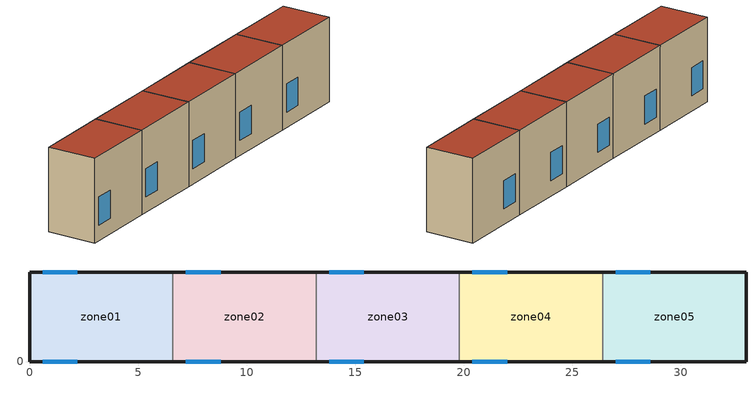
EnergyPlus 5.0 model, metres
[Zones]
zone01
 floor ground (GROUND_FLOOR): 0,0 0,4.1 6.6,4.1 6.6,0 z0
 wall outside (EXT_WALL): 6.6,4.1 0,4.1 0,0 6.6,0 z0:6.9
 wall to zone02 (ADJ_WALL): 6.6,0 6.6,4.1 z0:6.9
 window (EXT_WINDOW1): 0.6,0 2.2,0 / 2.2,4.1 0.6,4.1 z1.25:3.55
 roof outside (EXT_ROOF): 6.6,0 6.6,4.1 0,4.1 0,0 z6.9
zone02
 floor ground (GROUND_FLOOR): 6.6,0 6.6,4.1 13.2,4.1 13.2,0 z0
 wall outside (EXT_WALL): 13.2,4.1 6.6,4.1 / 6.6,0 13.2,0 z0:6.9
 wall to zone03 (ADJ_WALL): 13.2,0 13.2,4.1 z0:6.9
 wall to zone01 (ADJ_WALL): 6.6,4.1 6.6,0 z0:6.9
 window (EXT_WINDOW1): 7.2,0 8.8,0 / 8.8,4.1 7.2,4.1 z1.25:3.55
 roof outside (EXT_ROOF): 13.2,0 13.2,4.1 6.6,4.1 6.6,0 z6.9
zone03
 floor ground (GROUND_FLOOR): 13.2,0 13.2,4.1 19.8,4.1 19.8,0 z0
 wall outside (EXT_WALL): 19.8,4.1 13.2,4.1 / 13.2,0 19.8,0 z0:6.9
 wall to zone04 (ADJ_WALL): 19.8,0 19.8,4.1 z0:6.9
 wall to zone02 (ADJ_WALL): 13.2,4.1 13.2,0 z0:6.9
 window (EXT_WINDOW1): 13.8,0 15.4,0 / 15.4,4.1 13.8,4.1 z1.25:3.55
 roof outside (EXT_ROOF): 19.8,0 19.8,4.1 13.2,4.1 13.2,0 z6.9
zone04
 floor ground (GROUND_FLOOR): 19.8,0 19.8,4.1 26.4,4.1 26.4,0 z0
 wall outside (EXT_WALL): 26.4,4.1 19.8,4.1 / 19.8,0 26.4,0 z0:6.9
 wall to zone05 (ADJ_WALL): 26.4,0 26.4,4.1 z0:6.9
 wall to zone03 (ADJ_WALL): 19.8,4.1 19.8,0 z0:6.9
 window (EXT_WINDOW1): 20.4,0 22,0 / 22,4.1 20.4,4.1 z1.25:3.55
 roof outside (EXT_ROOF): 26.4,0 26.4,4.1 19.8,4.1 19.8,0 z6.9
zone05
 floor ground (GROUND_FLOOR): 26.4,0 26.4,4.1 33,4.1 33,0 z0
 wall outside (EXT_WALL): 26.4,0 33,0 33,4.1 26.4,4.1 z0:6.9
 wall to zone04 (ADJ_WALL): 26.4,4.1 26.4,0 z0:6.9
 window (EXT_WINDOW1): 27,0 28.6,0 / 28.6,4.1 27,4.1 z1.25:3.55
 roof outside (EXT_ROOF): 33,0 33,4.1 26.4,4.1 26.4,0 z6.9
[Building]
TRNSYS18: North Axis {deg}=0; Terrain=City; Loads Convergence Tolerance Value=0; Temperature Convergence Tolerance Value {deltaC}=0; Solar Distribution=FullInteriorAndExterior; Maximum Number of Warmup Days=0
[Site:Location]
not used: Latitude {deg}=0; Longitude {deg}=0; Time Zone {hr}=0; Elevation {m}=0
[Construction]
GROUND_FLOOR; EXT_WALL; EXT_ROOF; ADJ_WALL; EXT_WINDOW1: 
[WindowProperty:ShadingControl]
ESHADE=0; ISHADE=INPUT 1*MAX_ISHADE : SHADECNTRL=ISHADE_INTERNAL
[SurfaceProperty:OtherSideCoefficients]
BOUNDARY=IDENTICAL; BOUNDARY=INPUT 1*TBOUNDARY; BOUNDARY=INPUT 1*TBOUNDARY_2; BOUNDARY=INPUT 1*TBOUNDARY_3; BOUNDARY=INPUT 1*TGROUND; BOUNDARY=20; BOUNDARY=15
[Zone] Multiplier=1
zone01; zone02; zone03; zone04; zone05
